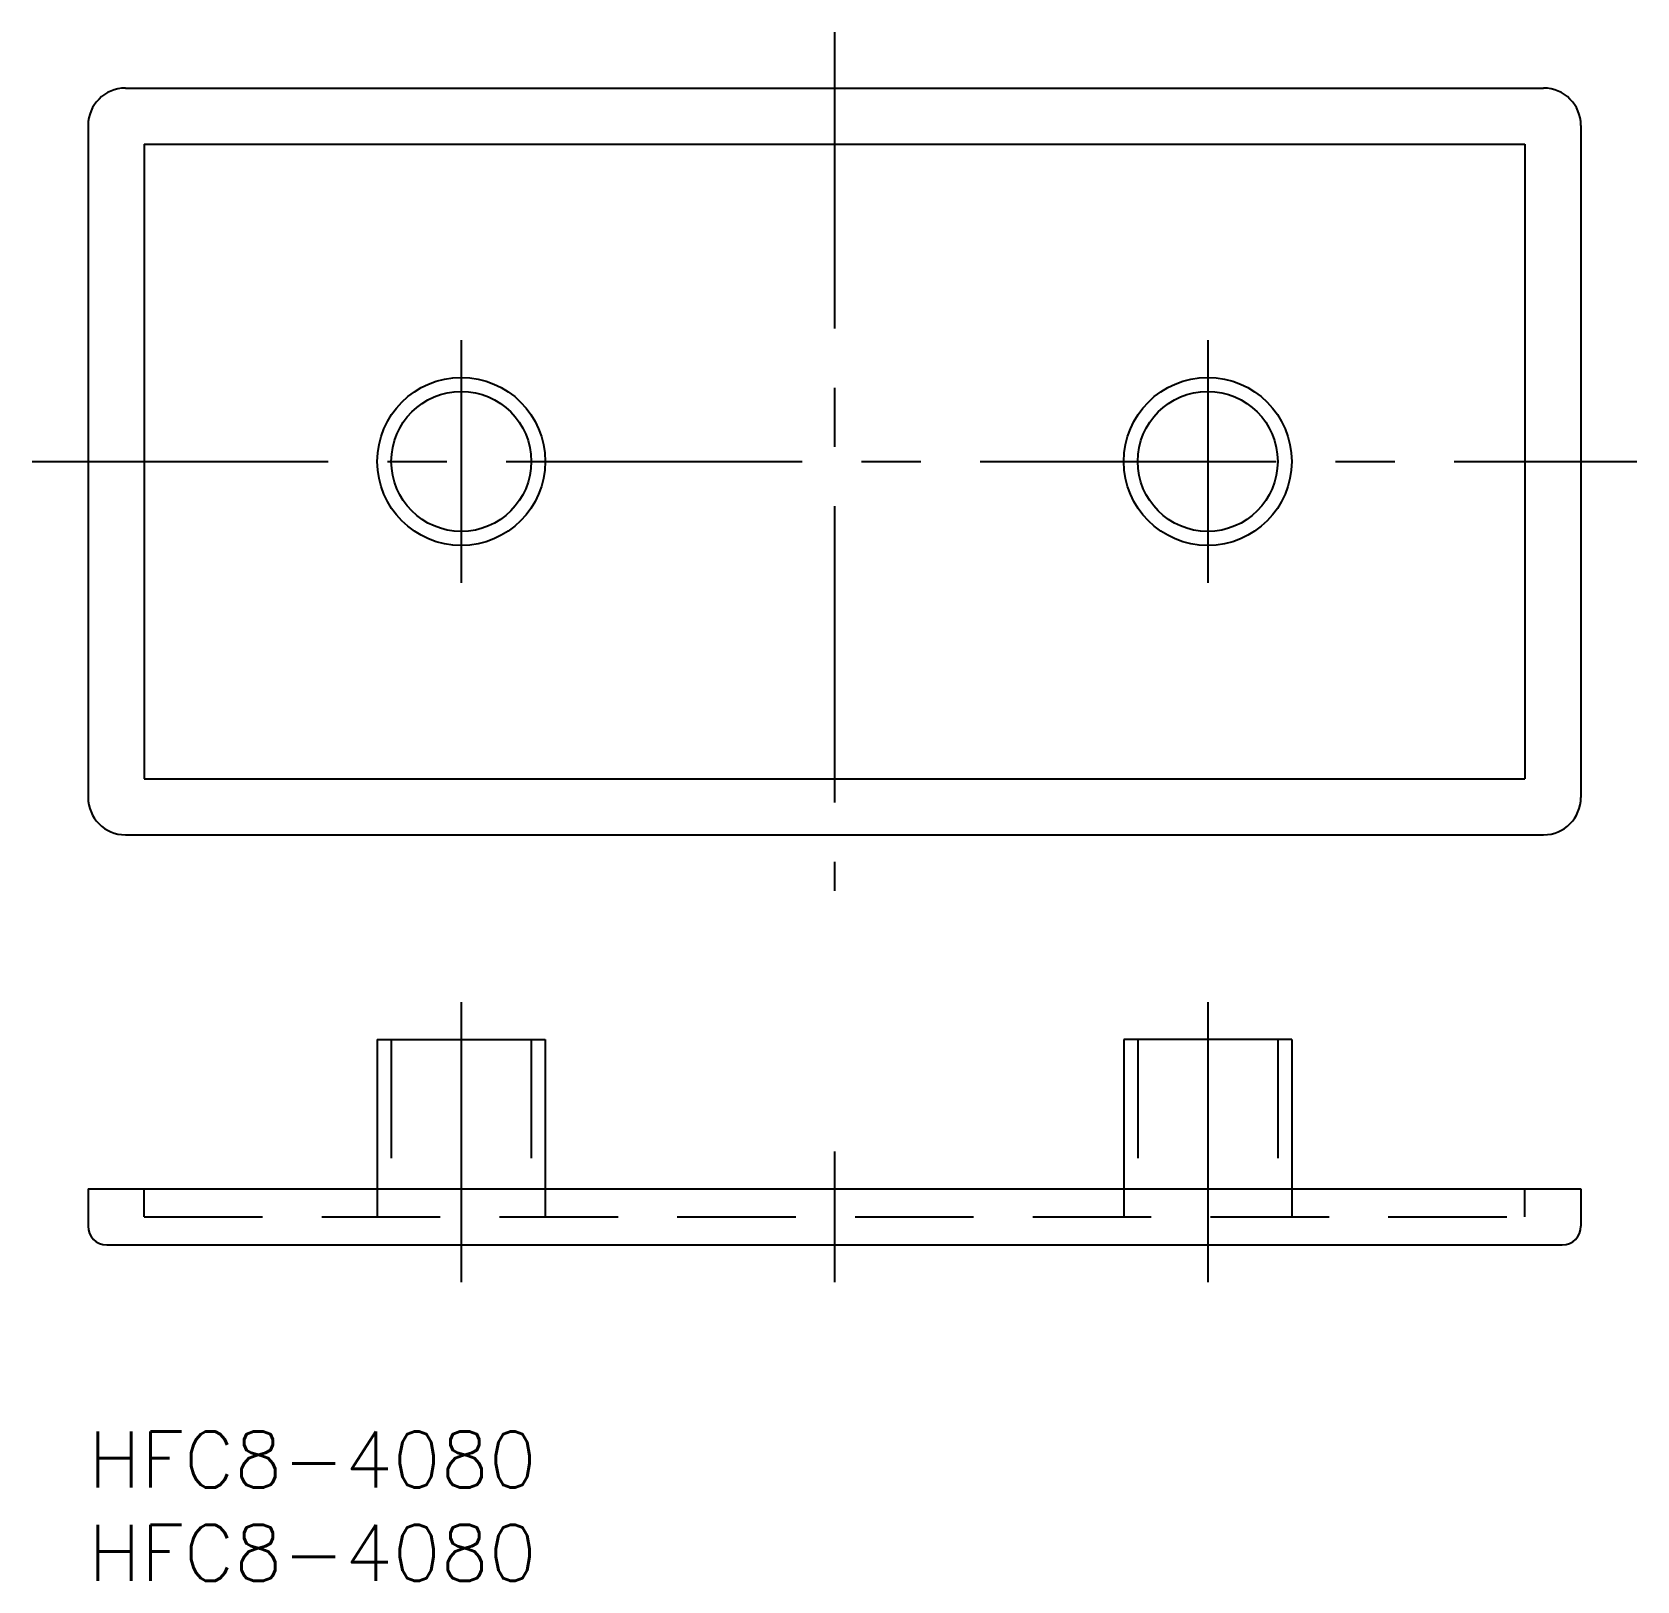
# Model space of a CAD drawing. Extents: x -3 to 83, y -8 to 75.
import ezdxf

# ---------------------------------------------------------------- set-up
doc = ezdxf.new("R2010")
doc.units = 0
doc.header["$LTSCALE"] = 0.5
doc.linetypes.add('CENTER', pattern=[50.8, 31.75, -6.35, 6.35, -6.35])
doc.linetypes.add('DASHED', pattern=[19.05, 12.7, -6.35])
for name, color, linetype in [('MSM_CENTER', 1, 'CENTER'), ('MSM_CONTINUOUS', 7, 'CONTINUOUS'), ('MSM_DASHED', 4, 'DASHED'), ('MSM_PART_NUMBER', 7, 'CONTINUOUS')]:
    doc.layers.add(name, color=color, linetype=linetype)
doc.styles.get("Standard").update_dxf_attribs({"font": 'txt.shx', "height": 3, "bigfont": 'bigfont.shx'})

# ---------------------------------------------------------------- blocks, each defined once
blk = doc.blocks.new('*U3')
at = {"layer": 'MSM_PART_NUMBER'}
blk.add_text('HFC8-4080', height=3, dxfattribs=at).set_placement((0, -3))
blk = doc.blocks.new('*U4')
at = {"layer": 'MSM_PART_NUMBER'}
blk.add_text('HFC8-4080', height=3, dxfattribs=at).set_placement((0, -8))

msp = doc.modelspace()

# ---------------------------------------------------------------- linework, layer by layer
at = {"layer": 'MSM_CENTER'}
for p, q in [((40, 74.968), (40, 28.968)), ((20, 58.468), (20, 45.468)), ((60, 58.468), (60, 45.468)), ((-3, 51.968), (83, 51.968)), ((20, 23), (20, 8)), ((60, 23), (60, 8)), ((40, 15), (40, 8))]:
    msp.add_line(p, q, dxfattribs=at)
at = {"layer": 'MSM_CONTINUOUS'}
for p, q in [((2, 71.968), (78, 71.968)), ((0, 69.968), (0, 33.968)), ((80, 69.968), (80, 33.968)), ((3, 68.968), (3, 34.968)), ((3, 68.968), (77, 68.968)), ((77, 68.968), (77, 34.968)), ((3, 34.968), (77, 34.968)), ((2, 31.968), (78, 31.968)), ((15.5, 21), (15.5, 13)), ((15.5, 21), (24.5, 21)), ((24.5, 21), (24.5, 13)), ((64.5, 21), (55.5, 21)), ((55.5, 21), (55.5, 13)), ((64.5, 21), (64.5, 13)), ((0, 13), (0, 11)), ((0, 13), (80, 13)), ((80, 13), (80, 11)), ((1, 10), (79, 10))]:
    msp.add_line(p, q, dxfattribs=at)
for centre, radius in [((20, 51.968), 4.5), ((60, 51.968), 4.5), ((20, 51.968), 3.75), ((60, 51.968), 3.75)]:
    msp.add_circle(centre, radius, dxfattribs=at)
for centre, radius, start, end in [((2, 69.968), 2, 90, 180), ((78, 69.968), 2, 0, 90), ((2, 33.968), 2, 180, 270), ((78, 33.968), 2, 270, 0), ((1, 11), 1, 180, 270), ((79, 11), 1, 270, 0)]:
    msp.add_arc(centre, radius, start, end, dxfattribs=at)
at = {"layer": 'MSM_DASHED'}
for p, q in [((16.25, 21), (16.25, 11.5)), ((23.75, 21), (23.75, 11.5)), ((56.25, 21), (56.25, 11.5)), ((63.75, 21), (63.75, 11.5)), ((3, 11.5), (3, 13)), ((15.5, 13), (15.5, 11.5)), ((24.5, 13), (24.5, 11.5)), ((55.5, 13), (55.5, 11.5)), ((64.5, 13), (64.5, 11.5)), ((77, 11.5), (77, 13)), ((3, 11.5), (77, 11.5))]:
    msp.add_line(p, q, dxfattribs=at)

# ---------------------------------------------------------------- block references
at = {"layer": 'MSM_CONTINUOUS'}
for name in ['*U3', '*U4']:
    msp.add_blockref(name, (0, 0), dxfattribs=at)

doc.saveas('drawing.dxf')
